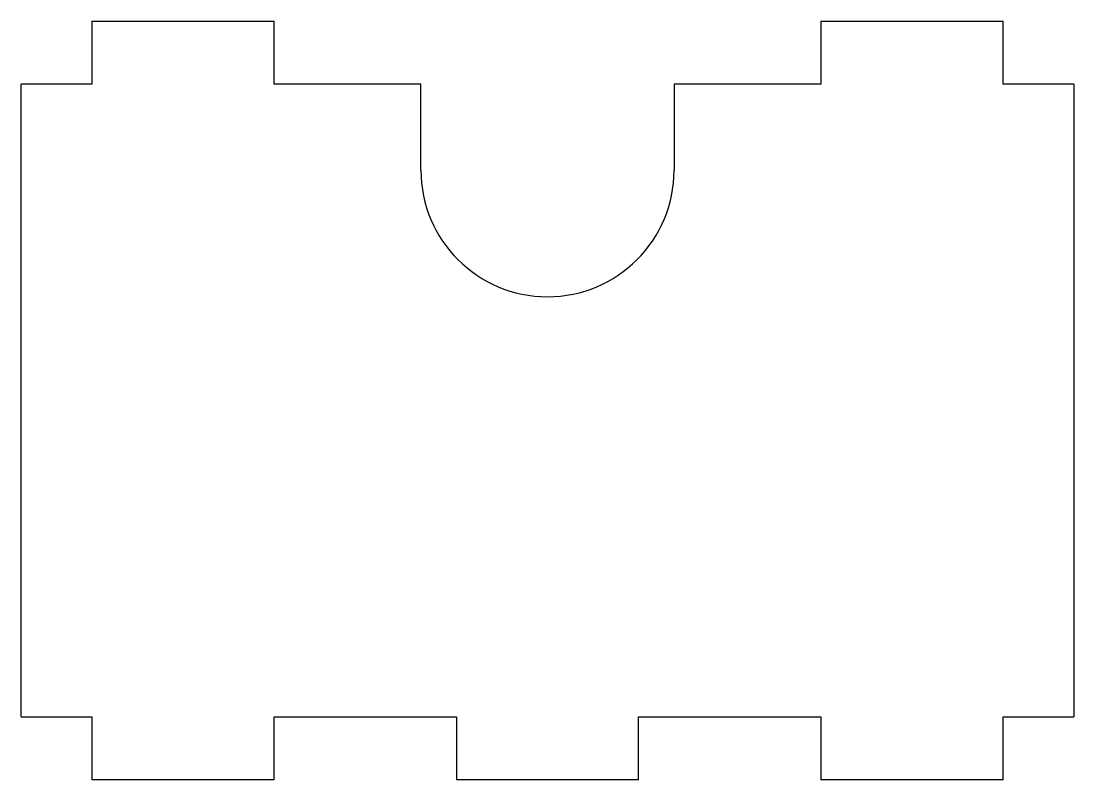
# Model space of a CAD drawing. Extents: x -26.4 to 26.4, y -19.1 to 19.1.
import ezdxf

# ---------------------------------------------------------------- set-up
doc = ezdxf.new("R2010")
doc.units = 0
doc.layers.get('0').update_dxf_attribs({"linetype": 'continuous'})

# ---------------------------------------------------------------- blocks, each defined once
blk = doc.blocks.new('POCKET002')
at = {"color": 0}
for p, q in [((-22.86, 19.05), (-13.716, 19.05)), ((-22.86, 19.05), (-22.86, 15.875)), ((-13.716, 15.875), (-13.716, 19.05)), ((13.716, 19.05), (13.716, 15.875)), ((13.716, 19.05), (22.86, 19.05)), ((22.86, 15.875), (22.86, 19.05)), ((-26.416, -15.875), (-26.416, 15.875)), ((-22.86, 15.875), (-26.416, 15.875)), ((-6.35, 15.875), (-13.716, 15.875)), ((-6.35, 11.557), (-6.35, 15.875)), ((6.35, 15.875), (6.35, 11.557)), ((13.716, 15.875), (6.35, 15.875)), ((26.416, 15.875), (22.86, 15.875)), ((26.416, 15.875), (26.416, -15.875)), ((-26.416, -15.875), (-22.86, -15.875)), ((-22.86, -15.875), (-22.86, -19.05)), ((-13.716, -15.875), (-4.572, -15.875)), ((-13.716, -19.05), (-13.716, -15.875)), ((-4.572, -15.875), (-4.572, -19.05)), ((4.572, -15.875), (13.716, -15.875)), ((4.572, -19.05), (4.572, -15.875)), ((13.716, -15.875), (13.716, -19.05)), ((22.86, -15.875), (26.416, -15.875)), ((22.86, -19.05), (22.86, -15.875)), ((-13.716, -19.05), (-22.86, -19.05)), ((4.572, -19.05), (-4.572, -19.05)), ((22.86, -19.05), (13.716, -19.05))]:
    blk.add_line(p, q, dxfattribs=at)
blk.add_arc((0, 11.557), 6.35, 180, 0, dxfattribs=at)

msp = doc.modelspace()

# ---------------------------------------------------------------- block references
msp.add_blockref('POCKET002', (0, 0))

doc.saveas('drawing.dxf')
